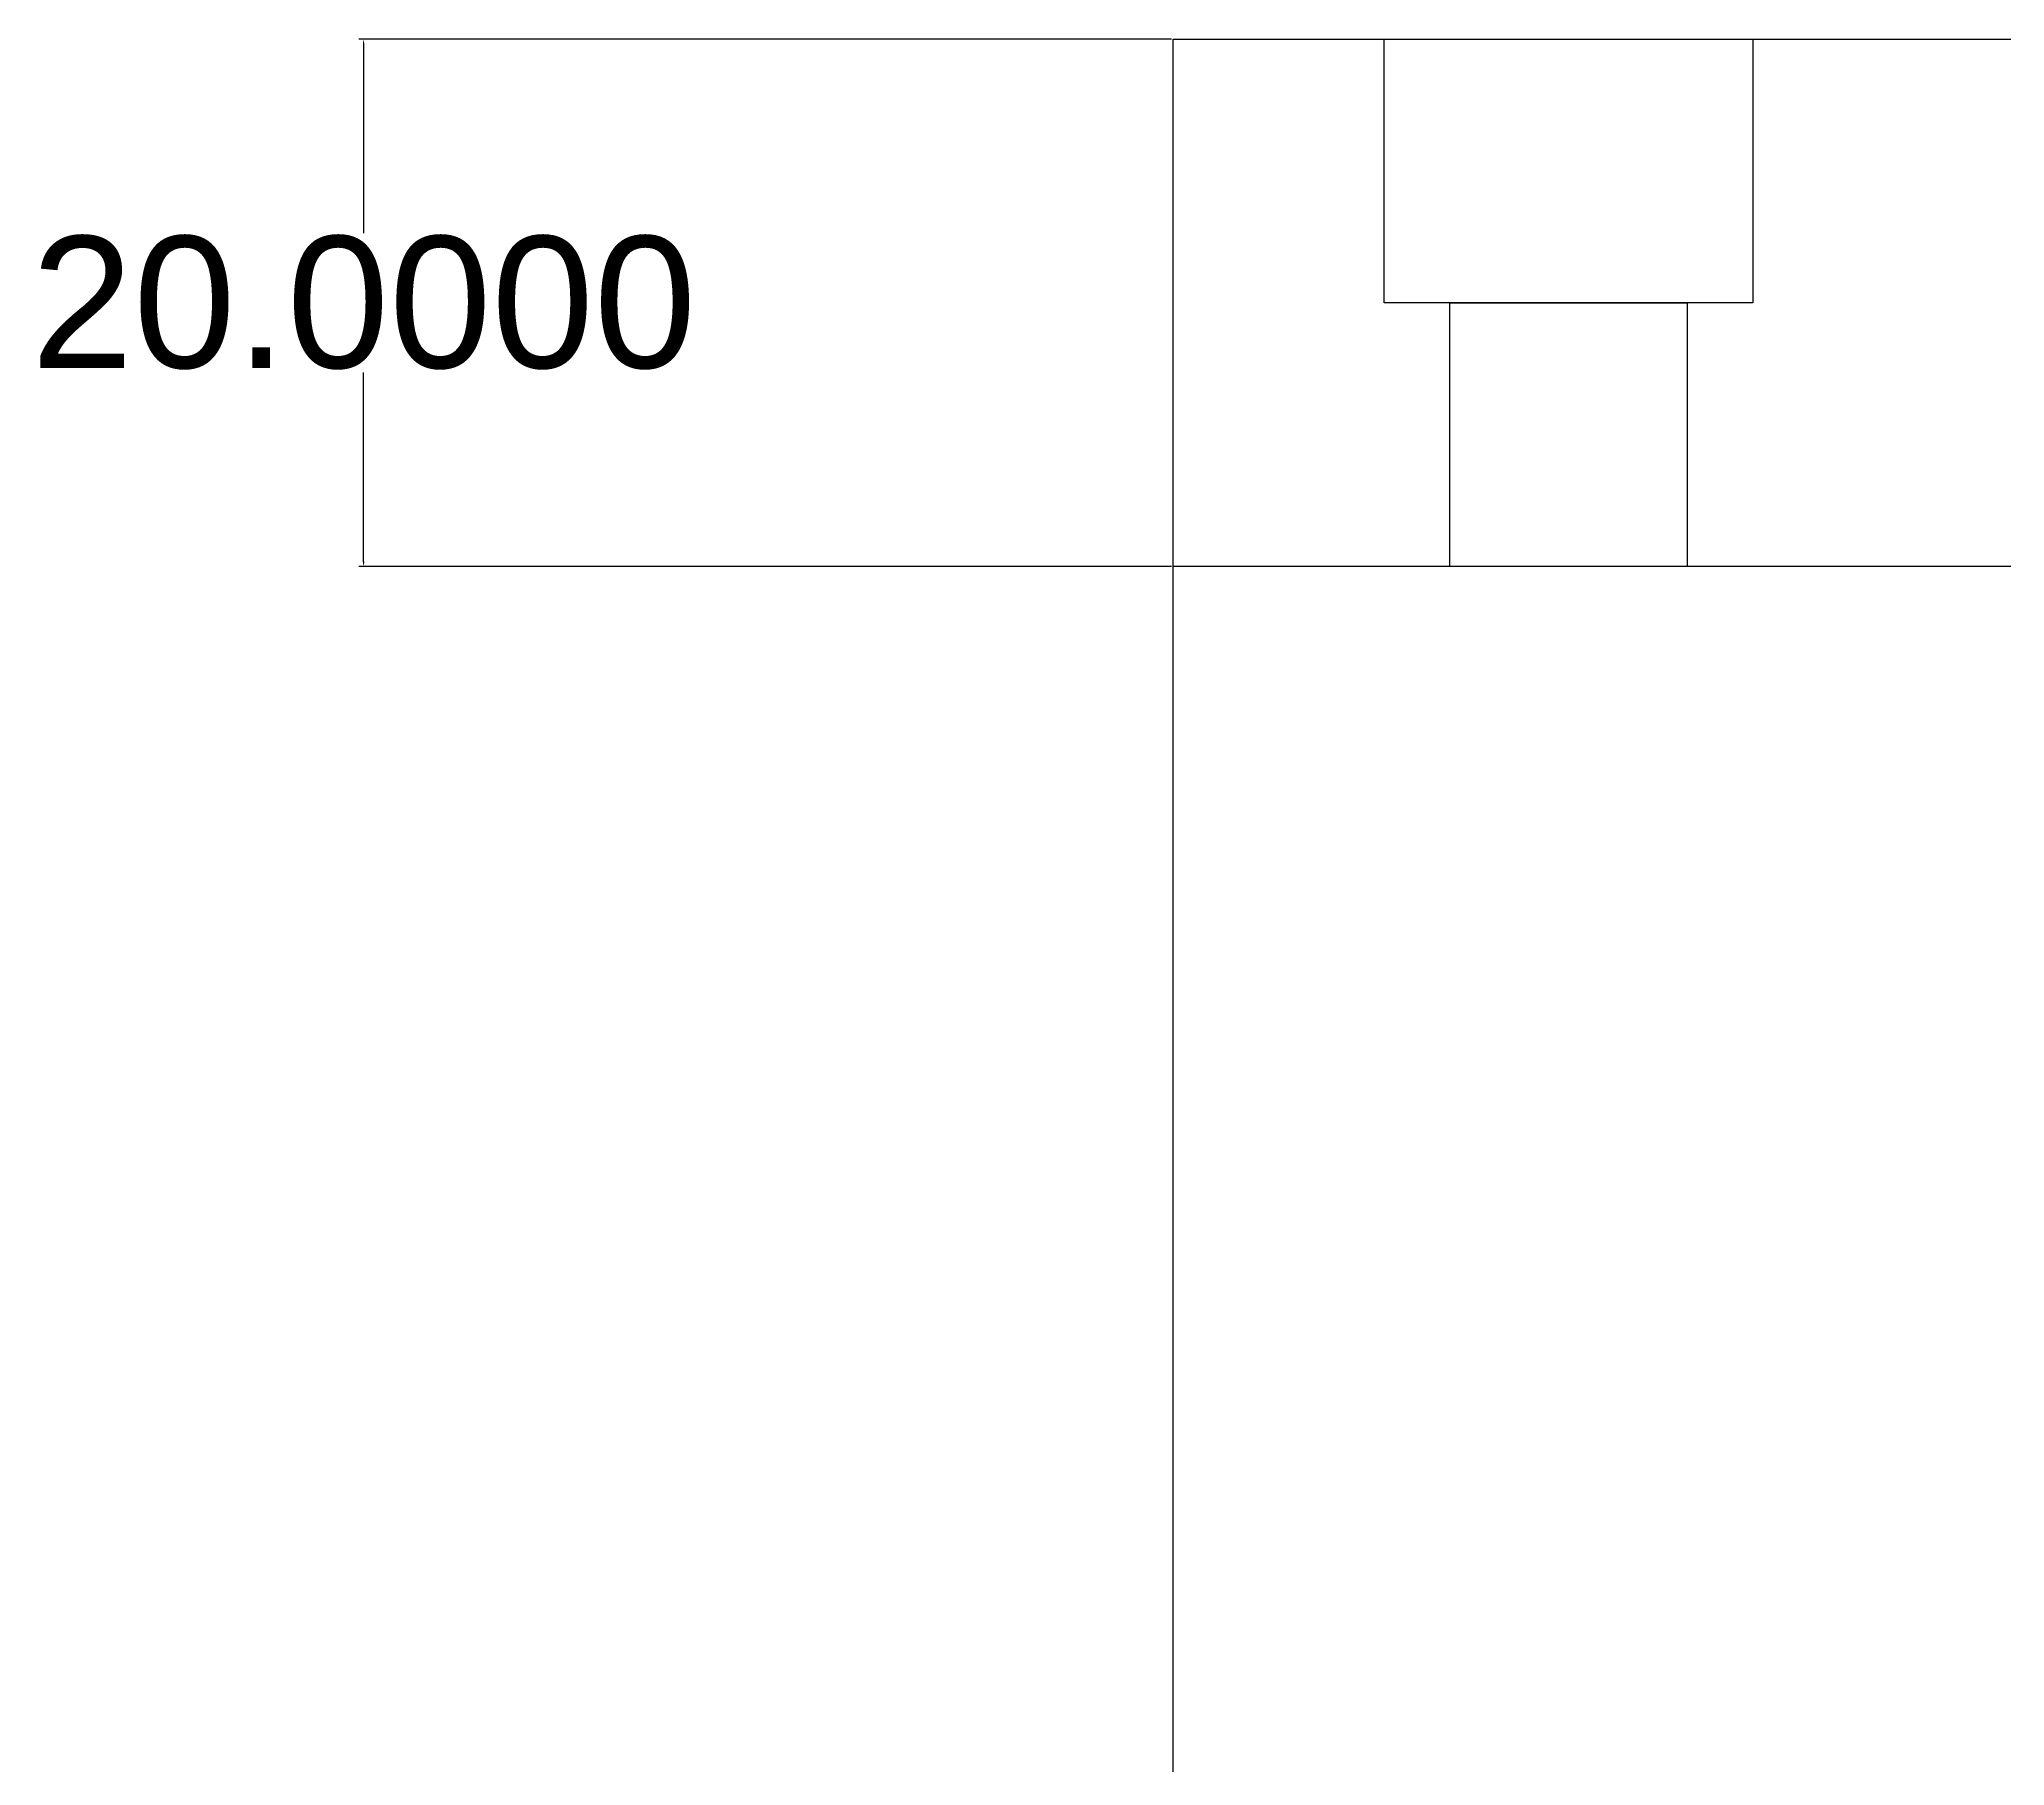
# Model space of a CAD drawing. Header units: inches. Extents: x 12 to 446, y -1 to 261.
# Drawn here: x 44.4 to 118.9, y 195.7 to 261.2 of the extents above; entities that cross this region are included whole.
import ezdxf

# ---------------------------------------------------------------- set-up
doc = ezdxf.new("R2010")
doc.units = ezdxf.units.IN
doc.header["$MEASUREMENT"] = 0
doc.styles.get("Standard").update_dxf_attribs({"font": 'arial.ttf'})
doc.styles.add('样式 1', font='arial.ttf', dxfattribs={"height": 5})
doc.dimstyles.get("Standard").update_dxf_attribs({"dimtxt": 0.18, "dimasz": 0.18, "dimexe": 0.18, "dimexo": 0.0625, "dimgap": 0.09, "dimtad": 0, "dimtih": 1, "dimtoh": 1, "dimdec": 4, "dimzin": 0, "dimdsep": 46, "dimtxsty": 'Standard', "dimcen": 0.09, "dimadec": 0, "dimazin": 0, "dimtfac": 1, "dimtdec": 4, "dimtofl": 0, "dimtmove": 0, "dimatfit": 3, "dimfxl": 1, "dimtolj": 1, "dimtzin": 0, "dimarcsym": 0})

# ---------------------------------------------------------------- blocks, each defined once
blk = doc.blocks.new('*D12')
at = {"color": 0, "lineweight": -2, "transparency": 16777216}
for p, q in [((87.333, 261.223), (56.493, 261.223)), ((56.673, 261.043), (56.673, 253.866)), ((56.673, 241.403), (56.673, 248.58)), ((87.333, 241.223), (56.493, 241.223))]:
    blk.add_line(p, q, dxfattribs=at)
at = {"color": 0, "transparency": 16777216}
for points in [[(56.643, 261.043), (56.703, 261.043), (56.673, 261.223)], [(56.643, 241.403), (56.703, 241.403), (56.673, 241.223)]]:
    blk.add_solid(points, dxfattribs=at)
at = {"layer": 'Defpoints', "color": 0, "transparency": 16777216}
for p in [(87.395, 261.223), (56.673, 241.223), (87.395, 241.223)]:
    blk.add_point(p, dxfattribs=at)
at = {"color": 0, "transparency": 16777216, "insert": (56.673, 251.223), "char_height": 5, "attachment_point": 5, "style": '样式 1'}
blk.add_mtext('\\A1;20.0000', dxfattribs=at)

msp = doc.modelspace()

# ---------------------------------------------------------------- linework, layer by layer
msp.add_line((87.39544, 183.02636), (87.39544, 261.22287))
for points in [[(87.39544, 261.22287), (327.39544, 261.22287), (327.39544, 241.22287), (87.39544, 241.22287)], [(95.39544, 261.22287), (109.39544, 261.22287), (109.39544, 251.22287), (95.39544, 251.22287)], [(97.89544, 251.22287), (106.89544, 251.22287), (106.89544, 241.22287), (97.89544, 241.22287)]]:
    msp.add_lwpolyline(points, close=True)

# ---------------------------------------------------------------- dimensions: what is measured, and where the dimension line sits
dim = msp.add_linear_dim(base=(56.67293, 241.22287), p1=(87.39544, 261.22287), p2=(87.39544, 241.22287), angle=90, dimstyle='Standard', override={"dimtxsty": '样式 1'})
dim.commit()
dim.dimension.update_dxf_attribs({"geometry": '*D12', "text_midpoint": (56.67293, 251.22287)})

doc.saveas('drawing.dxf')
